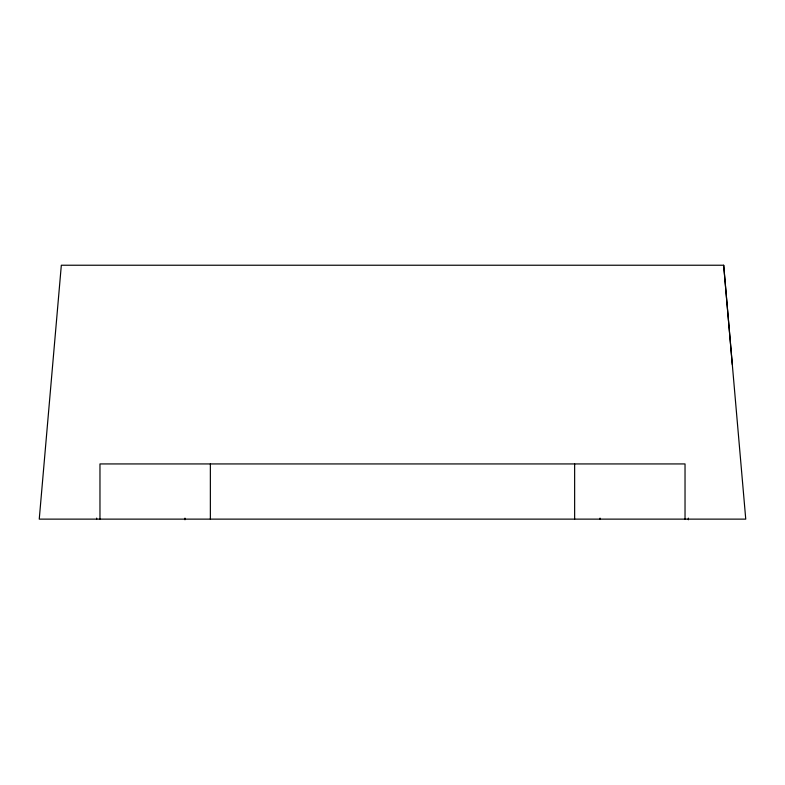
<?xml version="1.0" encoding="UTF-8"?>
<svg xmlns="http://www.w3.org/2000/svg" width="785" height="785" viewBox="0 0 785 785"><rect width="100%" height="100%" fill="white"/><g stroke="black" fill="none" stroke-linecap="round" stroke-linejoin="round"><path stroke-width="1.18" d="M723.672 265.232L61.328 265.232L39.25 519.13L745.75 519.13L723.672 265.232L732.307 364.583M688.347 518.12L688.347 519.768M685.03 519.13L685.03 463.935L99.97 463.935L99.97 519.13M600.034 518.12L600.034 519.13M574.64 463.935L574.64 519.13M210.36 463.935L210.36 519.13M184.966 518.12L184.966 519.768M96.653 518.12L96.653 519.13"/></g></svg>
